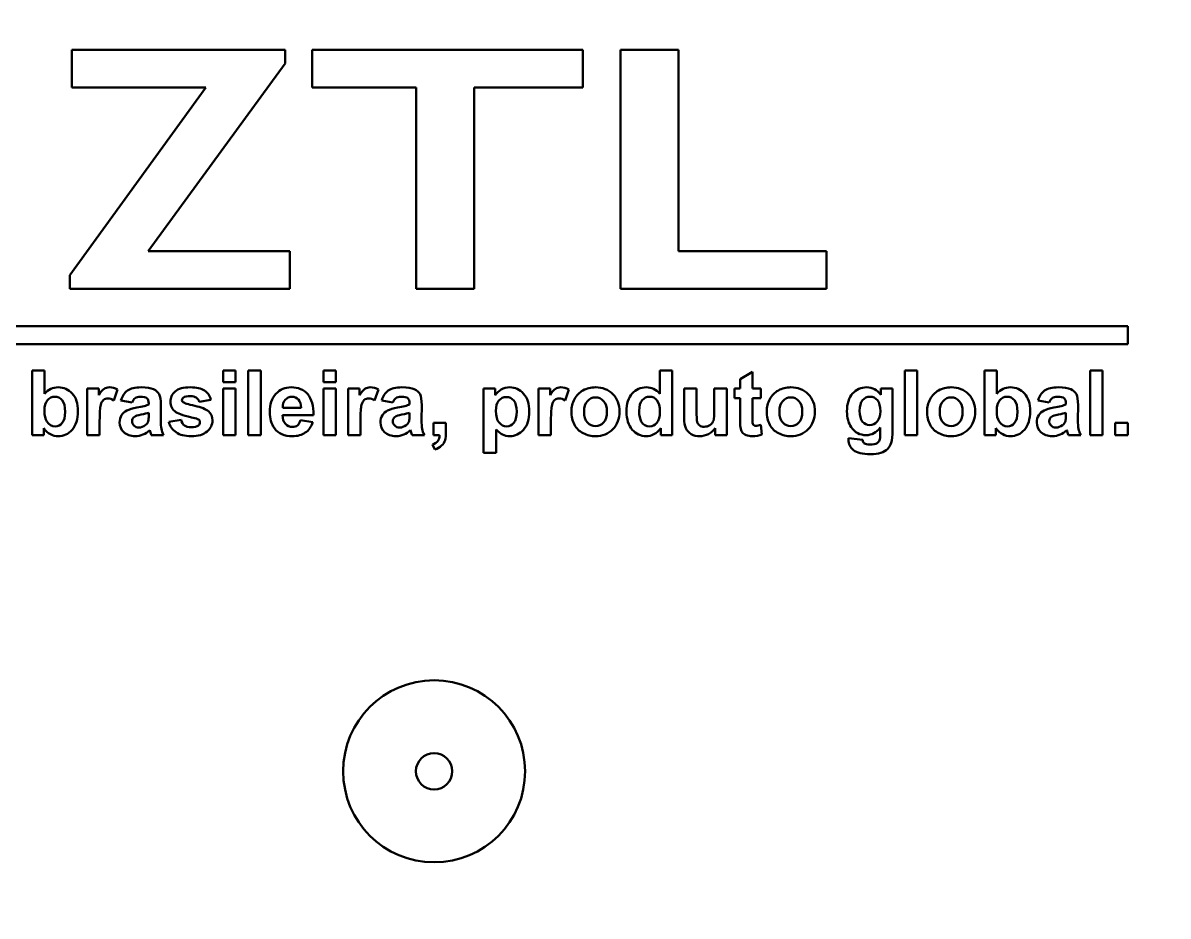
# Model space of a CAD drawing. Extents: x 0 to 900, y 0 to 581.
# Drawn here: x 664.4 to 727.4, y 378.8 to 427.9 of the extents above; entities that cross this region are included whole.
import ezdxf

# ---------------------------------------------------------------- set-up
doc = ezdxf.new("R2010")
doc.units = 0
doc.header["$LTSCALE"] = 2
doc.layers.add('AM_0', color=7, linetype='CONTINUOUS', lineweight=50)

msp = doc.modelspace()

# ---------------------------------------------------------------- linework, layer by layer
at = {"layer": 'AM_0'}
for radius in [109, 101.675, 5, 1]:
    msp.add_circle((687.029, 386.739), radius, dxfattribs=at)
msp.add_ellipse((687.029, 386.739), major_axis=(80.119, 0), ratio=0.999993, start_param=4.712389, end_param=10.995574, dxfattribs=at)
for points, knots in [([(687.029, 468.99), (732.448, 468.99), (769.28, 432.157), (769.28, 386.739), (769.28, 386.739), (769.28, 341.321), (732.448, 304.489), (687.029, 304.489), (687.029, 304.489), (641.611, 304.489), (604.778, 341.321), (604.778, 386.739), (604.778, 386.739), (604.778, 432.157), (641.611, 468.99), (687.029, 468.99)], [0, 0, 0, 0, 0.25, 0.25, 0.25, 0.25, 0.5, 0.5, 0.5, 0.5, 0.75, 0.75, 0.75, 0.75, 1, 1, 1, 1]), ([(665.619, 407.481), (665.828, 407.72), (666.076, 407.84), (666.364, 407.84), (666.364, 407.84), (666.677, 407.84), (666.936, 407.726), (667.141, 407.5)], [0.25, 0.25, 0.25, 0.25, 0.3333333, 0.3333333, 0.3333333, 0.3333333, 0.4166667, 0.4166667, 0.4166667, 0.4166667]), ([(668.89, 407.757), (668.976, 407.812), (669.074, 407.84), (669.184, 407.84), (669.184, 407.84), (669.339, 407.84), (669.488, 407.797), (669.632, 407.711)], [0.3846154, 0.3846154, 0.3846154, 0.3846154, 0.4615385, 0.4615385, 0.4615385, 0.4615385, 0.5384615, 0.5384615, 0.5384615, 0.5384615]), ([(670.174, 407.661), (670.344, 407.78), (670.595, 407.84), (670.929, 407.84), (670.929, 407.84), (671.233, 407.84), (671.459, 407.804), (671.607, 407.732)], [0.08, 0.08, 0.08, 0.08, 0.12, 0.12, 0.12, 0.12, 0.16, 0.16, 0.16, 0.16]), ([(672.8, 407.612), (672.976, 407.764), (673.249, 407.84), (673.618, 407.84), (673.618, 407.84), (673.97, 407.84), (674.232, 407.782), (674.403, 407.668)], [0.38461538, 0.38461538, 0.38461538, 0.38461538, 0.42307692, 0.42307692, 0.42307692, 0.42307692, 0.46153846, 0.46153846, 0.46153846, 0.46153846]), ([(678.33, 407.478), (678.552, 407.719), (678.834, 407.84), (679.174, 407.84), (679.174, 407.84), (679.557, 407.84), (679.858, 407.714), (680.08, 407.461)], [0.4285714, 0.4285714, 0.4285714, 0.4285714, 0.5, 0.5, 0.5, 0.5, 0.5714286, 0.5714286, 0.5714286, 0.5714286]), ([(683.223, 407.757), (683.31, 407.812), (683.407, 407.84), (683.517, 407.84), (683.517, 407.84), (683.673, 407.84), (683.821, 407.797), (683.965, 407.711)], [0.3846154, 0.3846154, 0.3846154, 0.3846154, 0.4615385, 0.4615385, 0.4615385, 0.4615385, 0.5384615, 0.5384615, 0.5384615, 0.5384615]), ([(684.507, 407.661), (684.677, 407.78), (684.928, 407.84), (685.262, 407.84), (685.262, 407.84), (685.566, 407.84), (685.792, 407.804), (685.94, 407.732)], [0.08, 0.08, 0.08, 0.08, 0.12, 0.12, 0.12, 0.12, 0.16, 0.16, 0.16, 0.16]), ([(690.719, 407.718), (690.859, 407.799), (691.016, 407.84), (691.187, 407.84), (691.187, 407.84), (691.485, 407.84), (691.738, 407.723), (691.946, 407.489)], [0.2307692, 0.2307692, 0.2307692, 0.2307692, 0.3076923, 0.3076923, 0.3076923, 0.3076923, 0.3846154, 0.3846154, 0.3846154, 0.3846154]), ([(693.693, 407.757), (693.779, 407.812), (693.877, 407.84), (693.987, 407.84), (693.987, 407.84), (694.142, 407.84), (694.291, 407.797), (694.435, 407.711)], [0.3846154, 0.3846154, 0.3846154, 0.3846154, 0.4615385, 0.4615385, 0.4615385, 0.4615385, 0.5384615, 0.5384615, 0.5384615, 0.5384615]), ([(695.21, 407.672), (695.414, 407.784), (695.642, 407.84), (695.894, 407.84), (695.894, 407.84), (696.283, 407.84), (696.602, 407.714), (696.851, 407.461)], [0.2, 0.2, 0.2, 0.2, 0.3, 0.3, 0.3, 0.3, 0.4, 0.4, 0.4, 0.4]), ([(697.911, 407.5), (698.116, 407.726), (698.375, 407.84), (698.688, 407.84), (698.688, 407.84), (698.975, 407.84), (699.224, 407.72), (699.433, 407.481)], [0.5833333, 0.5833333, 0.5833333, 0.5833333, 0.6666667, 0.6666667, 0.6666667, 0.6666667, 0.75, 0.75, 0.75, 0.75]), ([(705.946, 407.672), (706.15, 407.784), (706.378, 407.84), (706.63, 407.84), (706.63, 407.84), (707.018, 407.84), (707.337, 407.714), (707.586, 407.461)], [0.2, 0.2, 0.2, 0.2, 0.3, 0.3, 0.3, 0.3, 0.4, 0.4, 0.4, 0.4]), ([(710.028, 407.499), (710.235, 407.726), (710.493, 407.84), (710.801, 407.84), (710.801, 407.84), (711.118, 407.84), (711.381, 407.7), (711.588, 407.421)], [0.47826087, 0.47826087, 0.47826087, 0.47826087, 0.52173913, 0.52173913, 0.52173913, 0.52173913, 0.56521739, 0.56521739, 0.56521739, 0.56521739]), ([(714.757, 407.672), (714.961, 407.784), (715.189, 407.84), (715.441, 407.84), (715.441, 407.84), (715.83, 407.84), (716.149, 407.714), (716.397, 407.461)], [0.2, 0.2, 0.2, 0.2, 0.3, 0.3, 0.3, 0.3, 0.4, 0.4, 0.4, 0.4]), ([(717.954, 407.481), (718.164, 407.72), (718.412, 407.84), (718.699, 407.84), (718.699, 407.84), (719.012, 407.84), (719.271, 407.726), (719.477, 407.5)], [0.25, 0.25, 0.25, 0.25, 0.3333333, 0.3333333, 0.3333333, 0.3333333, 0.4166667, 0.4166667, 0.4166667, 0.4166667]), ([(720.58, 407.661), (720.75, 407.78), (721.001, 407.84), (721.335, 407.84), (721.335, 407.84), (721.639, 407.84), (721.865, 407.804), (722.013, 407.732)], [0.08, 0.08, 0.08, 0.08, 0.12, 0.12, 0.12, 0.12, 0.16, 0.16, 0.16, 0.16]), ([(666.591, 407.124), (666.485, 407.254), (666.349, 407.319), (666.182, 407.319), (666.182, 407.319), (666.019, 407.319), (665.884, 407.256), (665.776, 407.129)], [0.625, 0.625, 0.625, 0.625, 0.75, 0.75, 0.75, 0.75, 0.875, 0.875, 0.875, 0.875]), ([(667.141, 407.5), (667.346, 407.273), (667.449, 406.948), (667.449, 406.523), (667.449, 406.523), (667.449, 406.084), (667.344, 405.745), (667.135, 405.508)], [0.4166667, 0.4166667, 0.4166667, 0.4166667, 0.5, 0.5, 0.5, 0.5, 0.5833333, 0.5833333, 0.5833333, 0.5833333]), ([(669.421, 407.119), (669.307, 407.192), (669.2, 407.229), (669.102, 407.229), (669.102, 407.229), (669.006, 407.229), (668.926, 407.204), (668.86, 407.151)], [0.6153846, 0.6153846, 0.6153846, 0.6153846, 0.6923077, 0.6923077, 0.6923077, 0.6923077, 0.7692308, 0.7692308, 0.7692308, 0.7692308]), ([(671.246, 407.236), (671.182, 407.291), (671.06, 407.319), (670.881, 407.319), (670.881, 407.319), (670.76, 407.319), (670.665, 407.295), (670.598, 407.247)], [0.88, 0.88, 0.88, 0.88, 0.92, 0.92, 0.92, 0.92, 0.96, 0.96, 0.96, 0.96]), ([(672.842, 406.472), (672.639, 406.61), (672.537, 406.804), (672.537, 407.051), (672.537, 407.051), (672.537, 407.273), (672.624, 407.461), (672.8, 407.612)], [0.30769231, 0.30769231, 0.30769231, 0.30769231, 0.34615385, 0.34615385, 0.34615385, 0.34615385, 0.38461538, 0.38461538, 0.38461538, 0.38461538]), ([(673.246, 407.276), (673.195, 407.24), (673.169, 407.194), (673.169, 407.138), (673.169, 407.138), (673.169, 407.089), (673.191, 407.048), (673.237, 407.014)], [0.65384615, 0.65384615, 0.65384615, 0.65384615, 0.69230769, 0.69230769, 0.69230769, 0.69230769, 0.73076923, 0.73076923, 0.73076923, 0.73076923]), ([(673.959, 407.271), (673.882, 407.324), (673.773, 407.351), (673.631, 407.351), (673.631, 407.351), (673.451, 407.351), (673.323, 407.326), (673.246, 407.276)], [0.57692308, 0.57692308, 0.57692308, 0.57692308, 0.61538462, 0.61538462, 0.61538462, 0.61538462, 0.65384615, 0.65384615, 0.65384615, 0.65384615]), ([(678.25, 405.591), (678.08, 405.825), (677.995, 406.121), (677.995, 406.477), (677.995, 406.477), (677.995, 406.903), (678.107, 407.237), (678.33, 407.478)], [0.2857143, 0.2857143, 0.2857143, 0.2857143, 0.3571429, 0.3571429, 0.3571429, 0.3571429, 0.4285714, 0.4285714, 0.4285714, 0.4285714]), ([(679.569, 407.166), (679.473, 407.268), (679.354, 407.319), (679.216, 407.319), (679.216, 407.319), (679.067, 407.319), (678.945, 407.265), (678.848, 407.157)], [0.2, 0.2, 0.2, 0.2, 0.4, 0.4, 0.4, 0.4, 0.6, 0.6, 0.6, 0.6]), ([(683.754, 407.119), (683.64, 407.192), (683.534, 407.229), (683.435, 407.229), (683.435, 407.229), (683.34, 407.229), (683.259, 407.204), (683.193, 407.151)], [0.6153846, 0.6153846, 0.6153846, 0.6153846, 0.6923077, 0.6923077, 0.6923077, 0.6923077, 0.7692308, 0.7692308, 0.7692308, 0.7692308]), ([(685.579, 407.236), (685.515, 407.291), (685.394, 407.319), (685.214, 407.319), (685.214, 407.319), (685.093, 407.319), (684.999, 407.295), (684.931, 407.247)], [0.88, 0.88, 0.88, 0.88, 0.92, 0.92, 0.92, 0.92, 0.96, 0.96, 0.96, 0.96]), ([(691.404, 407.106), (691.296, 407.237), (691.162, 407.302), (691.002, 407.302), (691.002, 407.302), (690.836, 407.302), (690.698, 407.238), (690.588, 407.11)], [0.625, 0.625, 0.625, 0.625, 0.75, 0.75, 0.75, 0.75, 0.875, 0.875, 0.875, 0.875]), ([(691.946, 407.489), (692.154, 407.255), (692.258, 406.929), (692.258, 406.511), (692.258, 406.511), (692.258, 406.082), (692.153, 405.748), (691.944, 405.51)], [0.3846154, 0.3846154, 0.3846154, 0.3846154, 0.4615385, 0.4615385, 0.4615385, 0.4615385, 0.5384615, 0.5384615, 0.5384615, 0.5384615]), ([(694.224, 407.119), (694.11, 407.192), (694.003, 407.229), (693.905, 407.229), (693.905, 407.229), (693.809, 407.229), (693.729, 407.204), (693.663, 407.151)], [0.6153846, 0.6153846, 0.6153846, 0.6153846, 0.6923077, 0.6923077, 0.6923077, 0.6923077, 0.7692308, 0.7692308, 0.7692308, 0.7692308]), ([(696.343, 407.082), (696.223, 407.218), (696.075, 407.285), (695.897, 407.285), (695.897, 407.285), (695.719, 407.285), (695.57, 407.218), (695.449, 407.082)], [0.625, 0.625, 0.625, 0.625, 0.75, 0.75, 0.75, 0.75, 0.875, 0.875, 0.875, 0.875]), ([(696.851, 407.461), (697.099, 407.208), (697.223, 406.889), (697.223, 406.503), (697.223, 406.503), (697.223, 406.115), (697.098, 405.793), (696.847, 405.536)], [0.4, 0.4, 0.4, 0.4, 0.5, 0.5, 0.5, 0.5, 0.6, 0.6, 0.6, 0.6]), ([(697.919, 405.51), (697.709, 405.748), (697.603, 406.08), (697.603, 406.506), (697.603, 406.506), (697.603, 406.942), (697.706, 407.273), (697.911, 407.5)], [0.4166667, 0.4166667, 0.4166667, 0.4166667, 0.5, 0.5, 0.5, 0.5, 0.5833333, 0.5833333, 0.5833333, 0.5833333]), ([(699.276, 407.124), (699.17, 407.254), (699.034, 407.319), (698.867, 407.319), (698.867, 407.319), (698.705, 407.319), (698.571, 407.255), (698.462, 407.127)], [0.625, 0.625, 0.625, 0.625, 0.75, 0.75, 0.75, 0.75, 0.875, 0.875, 0.875, 0.875]), ([(707.079, 407.082), (706.959, 407.218), (706.81, 407.285), (706.633, 407.285), (706.633, 407.285), (706.455, 407.285), (706.305, 407.218), (706.185, 407.082)], [0.625, 0.625, 0.625, 0.625, 0.75, 0.75, 0.75, 0.75, 0.875, 0.875, 0.875, 0.875]), ([(707.586, 407.461), (707.835, 407.208), (707.959, 406.889), (707.959, 406.503), (707.959, 406.503), (707.959, 406.115), (707.833, 405.793), (707.583, 405.536)], [0.4, 0.4, 0.4, 0.4, 0.5, 0.5, 0.5, 0.5, 0.6, 0.6, 0.6, 0.6]), ([(709.953, 405.649), (709.795, 405.88), (709.716, 406.167), (709.716, 406.511), (709.716, 406.511), (709.716, 406.942), (709.82, 407.271), (710.028, 407.499)], [0.39130435, 0.39130435, 0.39130435, 0.39130435, 0.43478261, 0.43478261, 0.43478261, 0.43478261, 0.47826087, 0.47826087, 0.47826087, 0.47826087]), ([(711.391, 407.125), (711.282, 407.255), (711.143, 407.319), (710.975, 407.319), (710.975, 407.319), (710.812, 407.319), (710.678, 407.256), (710.572, 407.129)], [0.625, 0.625, 0.625, 0.625, 0.75, 0.75, 0.75, 0.75, 0.875, 0.875, 0.875, 0.875]), ([(715.89, 407.082), (715.77, 407.218), (715.622, 407.285), (715.444, 407.285), (715.444, 407.285), (715.266, 407.285), (715.117, 407.218), (714.996, 407.082)], [0.625, 0.625, 0.625, 0.625, 0.75, 0.75, 0.75, 0.75, 0.875, 0.875, 0.875, 0.875]), ([(716.397, 407.461), (716.646, 407.208), (716.77, 406.889), (716.77, 406.503), (716.77, 406.503), (716.77, 406.115), (716.644, 405.793), (716.394, 405.536)], [0.4, 0.4, 0.4, 0.4, 0.5, 0.5, 0.5, 0.5, 0.6, 0.6, 0.6, 0.6]), ([(718.926, 407.124), (718.821, 407.254), (718.684, 407.319), (718.517, 407.319), (718.517, 407.319), (718.355, 407.319), (718.219, 407.256), (718.111, 407.129)], [0.625, 0.625, 0.625, 0.625, 0.75, 0.75, 0.75, 0.75, 0.875, 0.875, 0.875, 0.875]), ([(719.477, 407.5), (719.682, 407.273), (719.784, 406.948), (719.784, 406.523), (719.784, 406.523), (719.784, 406.084), (719.679, 405.745), (719.47, 405.508)], [0.4166667, 0.4166667, 0.4166667, 0.4166667, 0.5, 0.5, 0.5, 0.5, 0.5833333, 0.5833333, 0.5833333, 0.5833333]), ([(721.652, 407.236), (721.588, 407.291), (721.466, 407.319), (721.287, 407.319), (721.287, 407.319), (721.165, 407.319), (721.071, 407.295), (721.004, 407.247)], [0.88, 0.88, 0.88, 0.88, 0.92, 0.92, 0.92, 0.92, 0.96, 0.96, 0.96, 0.96]), ([(666.593, 405.883), (666.698, 406.011), (666.751, 406.213), (666.751, 406.489), (666.751, 406.489), (666.751, 406.782), (666.698, 406.995), (666.591, 407.124)], [0.375, 0.375, 0.375, 0.375, 0.5, 0.5, 0.5, 0.5, 0.625, 0.625, 0.625, 0.625]), ([(691.409, 405.883), (691.514, 406.009), (691.567, 406.217), (691.567, 406.506), (691.567, 406.506), (691.567, 406.776), (691.512, 406.976), (691.404, 407.106)], [0.375, 0.375, 0.375, 0.375, 0.5, 0.5, 0.5, 0.5, 0.625, 0.625, 0.625, 0.625]), ([(696.343, 405.911), (696.464, 406.046), (696.524, 406.243), (696.524, 406.501), (696.524, 406.501), (696.524, 406.753), (696.464, 406.947), (696.343, 407.082)], [0.375, 0.375, 0.375, 0.375, 0.5, 0.5, 0.5, 0.5, 0.625, 0.625, 0.625, 0.625]), ([(699.271, 405.89), (699.381, 406.023), (699.436, 406.222), (699.436, 406.487), (699.436, 406.487), (699.436, 406.782), (699.382, 406.995), (699.276, 407.124)], [0.375, 0.375, 0.375, 0.375, 0.5, 0.5, 0.5, 0.5, 0.625, 0.625, 0.625, 0.625]), ([(707.079, 405.911), (707.199, 406.046), (707.26, 406.243), (707.26, 406.501), (707.26, 406.501), (707.26, 406.753), (707.199, 406.947), (707.079, 407.082)], [0.375, 0.375, 0.375, 0.375, 0.5, 0.5, 0.5, 0.5, 0.625, 0.625, 0.625, 0.625]), ([(711.384, 405.955), (711.498, 406.085), (711.556, 406.278), (711.556, 406.533), (711.556, 406.533), (711.556, 406.799), (711.501, 406.996), (711.391, 407.125)], [0.375, 0.375, 0.375, 0.375, 0.5, 0.5, 0.5, 0.5, 0.625, 0.625, 0.625, 0.625]), ([(715.89, 405.911), (716.011, 406.046), (716.071, 406.243), (716.071, 406.501), (716.071, 406.501), (716.071, 406.753), (716.011, 406.947), (715.89, 407.082)], [0.375, 0.375, 0.375, 0.375, 0.5, 0.5, 0.5, 0.5, 0.625, 0.625, 0.625, 0.625]), ([(718.928, 405.883), (719.034, 406.011), (719.087, 406.213), (719.087, 406.489), (719.087, 406.489), (719.087, 406.782), (719.033, 406.995), (718.926, 407.124)], [0.375, 0.375, 0.375, 0.375, 0.5, 0.5, 0.5, 0.5, 0.625, 0.625, 0.625, 0.625]), ([(665.739, 405.961), (665.857, 405.78), (666.014, 405.69), (666.209, 405.69), (666.209, 405.69), (666.359, 405.69), (666.487, 405.754), (666.593, 405.883)], [0.125, 0.125, 0.125, 0.125, 0.25, 0.25, 0.25, 0.25, 0.375, 0.375, 0.375, 0.375]), ([(669.975, 405.368), (669.822, 405.512), (669.746, 405.693), (669.746, 405.913), (669.746, 405.913), (669.746, 406.058), (669.78, 406.187), (669.85, 406.301)], [0.6, 0.6, 0.6, 0.6, 0.64, 0.64, 0.64, 0.64, 0.68, 0.68, 0.68, 0.68]), ([(670.559, 406.223), (670.47, 406.159), (670.426, 406.08), (670.426, 405.983), (670.426, 405.983), (670.426, 405.888), (670.461, 405.806), (670.532, 405.736)], [0.2222222, 0.2222222, 0.2222222, 0.2222222, 0.3333333, 0.3333333, 0.3333333, 0.3333333, 0.4444444, 0.4444444, 0.4444444, 0.4444444]), ([(674.071, 405.741), (674.132, 405.786), (674.161, 405.847), (674.161, 405.922), (674.161, 405.922), (674.161, 405.974), (674.145, 406.017), (674.112, 406.051)], [0.15384615, 0.15384615, 0.15384615, 0.15384615, 0.19230769, 0.19230769, 0.19230769, 0.19230769, 0.23076923, 0.23076923, 0.23076923, 0.23076923]), ([(674.631, 406.52), (674.773, 406.399), (674.844, 406.23), (674.844, 406.015), (674.844, 406.015), (674.844, 405.779), (674.745, 405.576), (674.548, 405.407)], [0.80769231, 0.80769231, 0.80769231, 0.80769231, 0.84615385, 0.84615385, 0.84615385, 0.84615385, 0.88461538, 0.88461538, 0.88461538, 0.88461538]), ([(684.308, 405.368), (684.155, 405.512), (684.079, 405.693), (684.079, 405.913), (684.079, 405.913), (684.079, 406.058), (684.114, 406.187), (684.183, 406.301)], [0.6, 0.6, 0.6, 0.6, 0.64, 0.64, 0.64, 0.64, 0.68, 0.68, 0.68, 0.68]), ([(684.892, 406.223), (684.804, 406.159), (684.759, 406.08), (684.759, 405.983), (684.759, 405.983), (684.759, 405.888), (684.794, 405.806), (684.866, 405.736)], [0.2222222, 0.2222222, 0.2222222, 0.2222222, 0.3333333, 0.3333333, 0.3333333, 0.3333333, 0.4444444, 0.4444444, 0.4444444, 0.4444444]), ([(698.412, 405.956), (698.521, 405.779), (698.675, 405.69), (698.872, 405.69), (698.872, 405.69), (699.029, 405.69), (699.162, 405.757), (699.271, 405.89)], [0.125, 0.125, 0.125, 0.125, 0.25, 0.25, 0.25, 0.25, 0.375, 0.375, 0.375, 0.375]), ([(710.572, 405.95), (710.678, 405.824), (710.808, 405.76), (710.963, 405.76), (710.963, 405.76), (711.129, 405.76), (711.269, 405.826), (711.384, 405.955)], [0.125, 0.125, 0.125, 0.125, 0.25, 0.25, 0.25, 0.25, 0.375, 0.375, 0.375, 0.375]), ([(718.074, 405.961), (718.193, 405.78), (718.349, 405.69), (718.545, 405.69), (718.545, 405.69), (718.694, 405.69), (718.822, 405.754), (718.928, 405.883)], [0.125, 0.125, 0.125, 0.125, 0.25, 0.25, 0.25, 0.25, 0.375, 0.375, 0.375, 0.375]), ([(720.381, 405.368), (720.228, 405.512), (720.152, 405.693), (720.152, 405.913), (720.152, 405.913), (720.152, 406.058), (720.186, 406.187), (720.256, 406.301)], [0.6, 0.6, 0.6, 0.6, 0.64, 0.64, 0.64, 0.64, 0.68, 0.68, 0.68, 0.68]), ([(720.965, 406.223), (720.876, 406.159), (720.832, 406.08), (720.832, 405.983), (720.832, 405.983), (720.832, 405.888), (720.867, 405.806), (720.938, 405.736)], [0.2222222, 0.2222222, 0.2222222, 0.2222222, 0.3333333, 0.3333333, 0.3333333, 0.3333333, 0.4444444, 0.4444444, 0.4444444, 0.4444444]), ([(667.135, 405.508), (666.926, 405.271), (666.672, 405.153), (666.374, 405.153), (666.374, 405.153), (666.227, 405.153), (666.082, 405.189), (665.939, 405.263)], [0.5833333, 0.5833333, 0.5833333, 0.5833333, 0.6666667, 0.6666667, 0.6666667, 0.6666667, 0.75, 0.75, 0.75, 0.75]), ([(671.024, 405.237), (670.892, 405.181), (670.751, 405.153), (670.6, 405.153), (670.6, 405.153), (670.336, 405.153), (670.127, 405.225), (669.975, 405.368)], [0.52, 0.52, 0.52, 0.52, 0.56, 0.56, 0.56, 0.56, 0.6, 0.6, 0.6, 0.6]), ([(670.532, 405.736), (670.604, 405.667), (670.694, 405.632), (670.803, 405.632), (670.803, 405.632), (670.927, 405.632), (671.043, 405.673), (671.155, 405.753)], [0.4444444, 0.4444444, 0.4444444, 0.4444444, 0.5555556, 0.5555556, 0.5555556, 0.5555556, 0.6666667, 0.6666667, 0.6666667, 0.6666667]), ([(674.548, 405.407), (674.351, 405.237), (674.06, 405.153), (673.675, 405.153), (673.675, 405.153), (673.324, 405.153), (673.048, 405.224), (672.843, 405.366)], [0.88461538, 0.88461538, 0.88461538, 0.88461538, 0.92307692, 0.92307692, 0.92307692, 0.92307692, 0.96153846, 0.96153846, 0.96153846, 0.96153846]), ([(673.302, 405.747), (673.39, 405.678), (673.514, 405.644), (673.675, 405.644), (673.675, 405.644), (673.851, 405.644), (673.983, 405.676), (674.071, 405.741)], [0.07692308, 0.07692308, 0.07692308, 0.07692308, 0.11538462, 0.11538462, 0.11538462, 0.11538462, 0.15384615, 0.15384615, 0.15384615, 0.15384615]), ([(679.948, 405.348), (679.76, 405.217), (679.525, 405.153), (679.242, 405.153), (679.242, 405.153), (678.795, 405.153), (678.464, 405.298), (678.25, 405.591)], [0.1428571, 0.1428571, 0.1428571, 0.1428571, 0.2142857, 0.2142857, 0.2142857, 0.2142857, 0.2857143, 0.2857143, 0.2857143, 0.2857143]), ([(678.857, 405.83), (678.962, 405.717), (679.093, 405.661), (679.249, 405.661), (679.249, 405.661), (679.356, 405.661), (679.445, 405.69), (679.518, 405.748)], [0.7857143, 0.7857143, 0.7857143, 0.7857143, 0.8571429, 0.8571429, 0.8571429, 0.8571429, 0.9285714, 0.9285714, 0.9285714, 0.9285714]), ([(685.357, 405.237), (685.225, 405.181), (685.084, 405.153), (684.933, 405.153), (684.933, 405.153), (684.669, 405.153), (684.46, 405.225), (684.308, 405.368)], [0.52, 0.52, 0.52, 0.52, 0.56, 0.56, 0.56, 0.56, 0.6, 0.6, 0.6, 0.6]), ([(684.866, 405.736), (684.937, 405.667), (685.027, 405.632), (685.137, 405.632), (685.137, 405.632), (685.26, 405.632), (685.376, 405.673), (685.488, 405.753)], [0.4444444, 0.4444444, 0.4444444, 0.4444444, 0.5555556, 0.5555556, 0.5555556, 0.5555556, 0.6666667, 0.6666667, 0.6666667, 0.6666667]), ([(690.596, 405.9), (690.71, 405.762), (690.849, 405.692), (691.015, 405.692), (691.015, 405.692), (691.172, 405.692), (691.304, 405.756), (691.409, 405.883)], [0.125, 0.125, 0.125, 0.125, 0.25, 0.25, 0.25, 0.25, 0.375, 0.375, 0.375, 0.375]), ([(691.944, 405.51), (691.734, 405.272), (691.48, 405.153), (691.182, 405.153), (691.182, 405.153), (691.04, 405.153), (690.911, 405.181), (690.795, 405.237)], [0.5384615, 0.5384615, 0.5384615, 0.5384615, 0.6153846, 0.6153846, 0.6153846, 0.6153846, 0.6923077, 0.6923077, 0.6923077, 0.6923077]), ([(696.847, 405.536), (696.596, 405.28), (696.281, 405.153), (695.899, 405.153), (695.899, 405.153), (695.663, 405.153), (695.439, 405.206), (695.225, 405.313)], [0.6, 0.6, 0.6, 0.6, 0.7, 0.7, 0.7, 0.7, 0.8, 0.8, 0.8, 0.8]), ([(695.449, 405.911), (695.57, 405.775), (695.719, 405.707), (695.897, 405.707), (695.897, 405.707), (696.075, 405.707), (696.223, 405.775), (696.343, 405.911)], [0.125, 0.125, 0.125, 0.125, 0.25, 0.25, 0.25, 0.25, 0.375, 0.375, 0.375, 0.375]), ([(699.11, 405.26), (698.967, 405.189), (698.824, 405.153), (698.678, 405.153), (698.678, 405.153), (698.382, 405.153), (698.13, 405.272), (697.919, 405.51)], [0.25, 0.25, 0.25, 0.25, 0.3333333, 0.3333333, 0.3333333, 0.3333333, 0.4166667, 0.4166667, 0.4166667, 0.4166667]), ([(701.487, 405.936), (701.512, 405.854), (701.558, 405.79), (701.624, 405.742), (701.624, 405.742), (701.69, 405.694), (701.774, 405.671), (701.876, 405.671), (701.876, 405.671), (701.992, 405.671), (702.096, 405.702), (702.188, 405.766)], [0.5263158, 0.5263158, 0.5263158, 0.5263158, 0.5789474, 0.5789474, 0.5789474, 0.5789474, 0.6315789, 0.6315789, 0.6315789, 0.6315789, 0.6842105, 0.6842105, 0.6842105, 0.6842105]), ([(704.6, 405.75), (704.631, 405.728), (704.67, 405.716), (704.715, 405.716), (704.715, 405.716), (704.778, 405.716), (704.869, 405.739), (704.989, 405.782)], [0.23809524, 0.23809524, 0.23809524, 0.23809524, 0.28571429, 0.28571429, 0.28571429, 0.28571429, 0.33333333, 0.33333333, 0.33333333, 0.33333333]), ([(707.583, 405.536), (707.332, 405.28), (707.016, 405.153), (706.635, 405.153), (706.635, 405.153), (706.399, 405.153), (706.175, 405.206), (705.961, 405.313)], [0.6, 0.6, 0.6, 0.6, 0.7, 0.7, 0.7, 0.7, 0.8, 0.8, 0.8, 0.8]), ([(706.185, 405.911), (706.305, 405.775), (706.455, 405.707), (706.633, 405.707), (706.633, 405.707), (706.81, 405.707), (706.959, 405.775), (707.079, 405.911)], [0.125, 0.125, 0.125, 0.125, 0.25, 0.25, 0.25, 0.25, 0.375, 0.375, 0.375, 0.375]), ([(711.544, 405.627), (711.34, 405.35), (711.084, 405.211), (710.774, 405.211), (710.774, 405.211), (710.428, 405.211), (710.155, 405.357), (709.953, 405.649)], [0.30434783, 0.30434783, 0.30434783, 0.30434783, 0.34782609, 0.34782609, 0.34782609, 0.34782609, 0.39130435, 0.39130435, 0.39130435, 0.39130435]), ([(716.394, 405.536), (716.143, 405.28), (715.827, 405.153), (715.446, 405.153), (715.446, 405.153), (715.21, 405.153), (714.986, 405.206), (714.772, 405.313)], [0.6, 0.6, 0.6, 0.6, 0.7, 0.7, 0.7, 0.7, 0.8, 0.8, 0.8, 0.8]), ([(714.996, 405.911), (715.117, 405.775), (715.266, 405.707), (715.444, 405.707), (715.444, 405.707), (715.622, 405.707), (715.77, 405.775), (715.89, 405.911)], [0.125, 0.125, 0.125, 0.125, 0.25, 0.25, 0.25, 0.25, 0.375, 0.375, 0.375, 0.375]), ([(719.47, 405.508), (719.261, 405.271), (719.007, 405.153), (718.709, 405.153), (718.709, 405.153), (718.562, 405.153), (718.417, 405.189), (718.275, 405.263)], [0.5833333, 0.5833333, 0.5833333, 0.5833333, 0.6666667, 0.6666667, 0.6666667, 0.6666667, 0.75, 0.75, 0.75, 0.75]), ([(721.43, 405.237), (721.298, 405.181), (721.156, 405.153), (721.006, 405.153), (721.006, 405.153), (720.742, 405.153), (720.533, 405.225), (720.381, 405.368)], [0.52, 0.52, 0.52, 0.52, 0.56, 0.56, 0.56, 0.56, 0.6, 0.6, 0.6, 0.6]), ([(720.938, 405.736), (721.009, 405.667), (721.099, 405.632), (721.209, 405.632), (721.209, 405.632), (721.332, 405.632), (721.449, 405.673), (721.56, 405.753)], [0.4444444, 0.4444444, 0.4444444, 0.4444444, 0.5555556, 0.5555556, 0.5555556, 0.5555556, 0.6666667, 0.6666667, 0.6666667, 0.6666667]), ([(702.107, 405.271), (701.954, 405.193), (701.793, 405.153), (701.624, 405.153), (701.624, 405.153), (701.451, 405.153), (701.297, 405.191), (701.159, 405.266)], [0.1052632, 0.1052632, 0.1052632, 0.1052632, 0.1578947, 0.1578947, 0.1578947, 0.1578947, 0.2105263, 0.2105263, 0.2105263, 0.2105263]), ([(705.047, 405.255), (704.888, 405.187), (704.71, 405.153), (704.509, 405.153), (704.509, 405.153), (704.387, 405.153), (704.276, 405.174), (704.178, 405.214)], [0.38095238, 0.38095238, 0.38095238, 0.38095238, 0.42857143, 0.42857143, 0.42857143, 0.42857143, 0.47619048, 0.47619048, 0.47619048, 0.47619048]), ([(710.077, 404.391), (709.895, 404.541), (709.804, 404.73), (709.804, 404.959), (709.804, 404.959), (709.804, 404.982), (709.805, 405.009), (709.806, 405.042)], [0.91304348, 0.91304348, 0.91304348, 0.91304348, 0.95652174, 0.95652174, 0.95652174, 0.95652174, 1, 1, 1, 1]), ([(710.672, 404.76), (710.737, 404.712), (710.839, 404.688), (710.977, 404.688), (710.977, 404.688), (711.155, 404.688), (711.288, 404.714), (711.377, 404.768)], [0.08695652, 0.08695652, 0.08695652, 0.08695652, 0.13043478, 0.13043478, 0.13043478, 0.13043478, 0.17391304, 0.17391304, 0.17391304, 0.17391304]), ([(711.577, 404.24), (711.426, 404.192), (711.235, 404.167), (711.004, 404.167), (711.004, 404.167), (710.568, 404.167), (710.259, 404.242), (710.077, 404.391)], [0.82608696, 0.82608696, 0.82608696, 0.82608696, 0.86956522, 0.86956522, 0.86956522, 0.86956522, 0.91304348, 0.91304348, 0.91304348, 0.91304348])]:
    msp.add_open_spline(points, degree=3, knots=knots, dxfattribs=at)
for points in [[(667.126, 426.388), (667.126, 426.388), (678.834, 426.388), (678.834, 426.388)], [(667.126, 424.315), (667.126, 424.315), (667.126, 426.388), (667.126, 426.388)], [(678.834, 426.388), (678.834, 426.388), (678.834, 425.635), (678.834, 425.635)], [(680.328, 426.388), (680.328, 426.388), (695.195, 426.388), (695.195, 426.388)], [(680.328, 424.315), (680.328, 424.315), (680.328, 426.388), (680.328, 426.388)], [(695.195, 426.388), (695.195, 426.388), (695.195, 424.315), (695.195, 424.315)], [(697.279, 426.388), (697.279, 426.388), (700.467, 426.388), (700.467, 426.388)], [(697.279, 413.245), (697.279, 413.245), (697.279, 426.388), (697.279, 426.388)], [(700.467, 426.388), (700.467, 426.388), (700.467, 415.318), (700.467, 415.318)], [(678.834, 425.635), (678.834, 425.635), (671.319, 415.318), (671.319, 415.318)], [(667, 413.999), (667, 413.999), (674.491, 424.315), (674.491, 424.315)], [(674.491, 424.315), (674.491, 424.315), (667.126, 424.315), (667.126, 424.315)], [(686.04, 424.315), (686.04, 424.315), (680.328, 424.315), (680.328, 424.315)], [(686.04, 413.245), (686.04, 413.245), (686.04, 424.315), (686.04, 424.315)], [(695.195, 424.315), (695.195, 424.315), (689.228, 424.315), (689.228, 424.315)], [(689.228, 424.315), (689.228, 424.315), (689.228, 413.245), (689.228, 413.245)], [(671.319, 415.318), (671.319, 415.318), (679.102, 415.318), (679.102, 415.318)], [(679.102, 415.318), (679.102, 415.318), (679.102, 413.245), (679.102, 413.245)], [(700.467, 415.318), (700.467, 415.318), (708.585, 415.318), (708.585, 415.318)], [(708.585, 415.318), (708.585, 415.318), (708.585, 413.245), (708.585, 413.245)], [(667, 413.245), (667, 413.245), (667, 413.999), (667, 413.999)], [(679.102, 413.245), (679.102, 413.245), (667, 413.245), (667, 413.245)], [(689.228, 413.245), (689.228, 413.245), (686.04, 413.245), (686.04, 413.245)], [(708.585, 413.245), (708.585, 413.245), (697.279, 413.245), (697.279, 413.245)], [(648.903, 411.205), (648.903, 411.205), (725.156, 411.205), (725.156, 411.205)], [(725.156, 411.205), (725.156, 411.205), (725.156, 410.217), (725.156, 410.217)], [(725.156, 410.217), (725.156, 410.217), (648.903, 410.217), (648.903, 410.217)], [(664.939, 408.76), (664.939, 408.76), (665.619, 408.76), (665.619, 408.76)], [(664.939, 405.211), (664.939, 405.211), (664.939, 408.76), (664.939, 408.76)], [(665.619, 408.76), (665.619, 408.76), (665.619, 407.481), (665.619, 407.481)], [(675.439, 408.76), (675.439, 408.76), (676.12, 408.76), (676.12, 408.76)], [(675.439, 408.13), (675.439, 408.13), (675.439, 408.76), (675.439, 408.76)], [(676.12, 408.76), (676.12, 408.76), (676.12, 408.13), (676.12, 408.13)], [(676.817, 408.76), (676.817, 408.76), (677.497, 408.76), (677.497, 408.76)], [(676.817, 405.211), (676.817, 405.211), (676.817, 408.76), (676.817, 408.76)], [(677.497, 408.76), (677.497, 408.76), (677.497, 405.211), (677.497, 405.211)], [(680.952, 408.76), (680.952, 408.76), (681.632, 408.76), (681.632, 408.76)], [(680.952, 408.13), (680.952, 408.13), (680.952, 408.76), (680.952, 408.76)], [(681.632, 408.76), (681.632, 408.76), (681.632, 408.13), (681.632, 408.13)], [(699.433, 408.76), (699.433, 408.76), (700.113, 408.76), (700.113, 408.76)], [(699.433, 407.481), (699.433, 407.481), (699.433, 408.76), (699.433, 408.76)], [(700.113, 408.76), (700.113, 408.76), (700.113, 405.211), (700.113, 405.211)], [(703.844, 408.293), (703.844, 408.293), (704.526, 408.689), (704.526, 408.689)], [(704.526, 408.689), (704.526, 408.689), (704.526, 407.781), (704.526, 407.781)], [(712.897, 408.76), (712.897, 408.76), (713.577, 408.76), (713.577, 408.76)], [(712.897, 405.211), (712.897, 405.211), (712.897, 408.76), (712.897, 408.76)], [(713.577, 408.76), (713.577, 408.76), (713.577, 405.211), (713.577, 405.211)], [(717.274, 408.76), (717.274, 408.76), (717.954, 408.76), (717.954, 408.76)], [(717.274, 405.211), (717.274, 405.211), (717.274, 408.76), (717.274, 408.76)], [(717.954, 408.76), (717.954, 408.76), (717.954, 407.481), (717.954, 407.481)], [(723.088, 408.76), (723.088, 408.76), (723.768, 408.76), (723.768, 408.76)], [(723.088, 405.211), (723.088, 405.211), (723.088, 408.76), (723.088, 408.76)], [(723.768, 408.76), (723.768, 408.76), (723.768, 405.211), (723.768, 405.211)], [(676.12, 408.13), (676.12, 408.13), (675.439, 408.13), (675.439, 408.13)], [(681.632, 408.13), (681.632, 408.13), (680.952, 408.13), (680.952, 408.13)], [(703.844, 407.781), (703.844, 407.781), (703.844, 408.293), (703.844, 408.293)], [(667.967, 407.781), (667.967, 407.781), (668.598, 407.781), (668.598, 407.781)], [(667.967, 405.211), (667.967, 405.211), (667.967, 407.781), (667.967, 407.781)], [(668.598, 407.781), (668.598, 407.781), (668.598, 407.416), (668.598, 407.416)], [(668.598, 407.416), (668.706, 407.589), (668.804, 407.703), (668.89, 407.757)], [(669.632, 407.711), (669.632, 407.711), (669.421, 407.119), (669.421, 407.119)], [(669.816, 407.109), (669.885, 407.357), (670.004, 407.541), (670.174, 407.661)], [(670.598, 407.247), (670.53, 407.2), (670.475, 407.117), (670.433, 406.997)], [(671.343, 406.956), (671.343, 407.087), (671.311, 407.18), (671.246, 407.236)], [(671.607, 407.732), (671.755, 407.66), (671.86, 407.569), (671.92, 407.458)], [(671.92, 407.458), (671.981, 407.347), (672.011, 407.145), (672.011, 406.849)], [(674.115, 407.041), (674.088, 407.141), (674.036, 407.218), (673.959, 407.271)], [(674.403, 407.668), (674.574, 407.553), (674.692, 407.384), (674.756, 407.159)], [(675.439, 407.781), (675.439, 407.781), (676.12, 407.781), (676.12, 407.781)], [(675.439, 405.211), (675.439, 405.211), (675.439, 407.781), (675.439, 407.781)], [(676.12, 407.781), (676.12, 407.781), (676.12, 405.211), (676.12, 405.211)], [(680.08, 407.461), (680.3, 407.208), (680.406, 406.821), (680.397, 406.3)], [(680.952, 407.781), (680.952, 407.781), (681.632, 407.781), (681.632, 407.781)], [(680.952, 405.211), (680.952, 405.211), (680.952, 407.781), (680.952, 407.781)], [(681.632, 407.781), (681.632, 407.781), (681.632, 405.211), (681.632, 405.211)], [(682.3, 407.781), (682.3, 407.781), (682.931, 407.781), (682.931, 407.781)], [(682.3, 405.211), (682.3, 405.211), (682.3, 407.781), (682.3, 407.781)], [(682.931, 407.781), (682.931, 407.781), (682.931, 407.416), (682.931, 407.416)], [(682.931, 407.416), (683.04, 407.589), (683.137, 407.703), (683.223, 407.757)], [(683.965, 407.711), (683.965, 407.711), (683.754, 407.119), (683.754, 407.119)], [(684.149, 407.109), (684.219, 407.357), (684.338, 407.541), (684.507, 407.661)], [(684.931, 407.247), (684.863, 407.2), (684.809, 407.117), (684.766, 406.997)], [(685.676, 406.956), (685.676, 407.087), (685.644, 407.18), (685.579, 407.236)], [(685.94, 407.732), (686.088, 407.66), (686.193, 407.569), (686.254, 407.458)], [(686.254, 407.458), (686.314, 407.347), (686.345, 407.145), (686.345, 406.849)], [(689.751, 404.233), (689.751, 404.233), (689.751, 407.781), (689.751, 407.781)], [(689.751, 407.781), (689.751, 407.781), (690.385, 407.781), (690.385, 407.781)], [(690.385, 407.781), (690.385, 407.781), (690.385, 407.404), (690.385, 407.404)], [(690.385, 407.404), (690.467, 407.533), (690.578, 407.638), (690.719, 407.718)], [(692.77, 407.781), (692.77, 407.781), (693.401, 407.781), (693.401, 407.781)], [(692.77, 405.211), (692.77, 405.211), (692.77, 407.781), (692.77, 407.781)], [(693.401, 407.781), (693.401, 407.781), (693.401, 407.416), (693.401, 407.416)], [(693.401, 407.416), (693.509, 407.589), (693.607, 407.703), (693.693, 407.757)], [(694.435, 407.711), (694.435, 407.711), (694.224, 407.119), (694.224, 407.119)], [(694.737, 407.189), (694.848, 407.4), (695.006, 407.561), (695.21, 407.672)], [(700.769, 407.781), (700.769, 407.781), (701.449, 407.781), (701.449, 407.781)], [(700.769, 406.155), (700.769, 406.155), (700.769, 407.781), (700.769, 407.781)], [(701.449, 407.781), (701.449, 407.781), (701.449, 406.601), (701.449, 406.601)], [(702.428, 407.781), (702.428, 407.781), (703.108, 407.781), (703.108, 407.781)], [(702.428, 406.697), (702.428, 406.697), (702.428, 407.781), (702.428, 407.781)], [(703.108, 407.781), (703.108, 407.781), (703.108, 405.211), (703.108, 405.211)], [(703.532, 407.781), (703.532, 407.781), (703.844, 407.781), (703.844, 407.781)], [(703.532, 407.239), (703.532, 407.239), (703.532, 407.781), (703.532, 407.781)], [(703.844, 407.239), (703.844, 407.239), (703.532, 407.239), (703.532, 407.239)], [(703.844, 406.119), (703.844, 406.119), (703.844, 407.239), (703.844, 407.239)], [(704.526, 407.781), (704.526, 407.781), (704.991, 407.781), (704.991, 407.781)], [(704.526, 407.239), (704.526, 407.239), (704.526, 406.203), (704.526, 406.203)], [(704.991, 407.239), (704.991, 407.239), (704.526, 407.239), (704.526, 407.239)], [(704.991, 407.781), (704.991, 407.781), (704.991, 407.239), (704.991, 407.239)], [(705.473, 407.189), (705.584, 407.4), (705.742, 407.561), (705.946, 407.672)], [(711.588, 407.781), (711.588, 407.781), (712.224, 407.781), (712.224, 407.781)], [(711.588, 407.421), (711.588, 407.421), (711.588, 407.781), (711.588, 407.781)], [(712.224, 407.781), (712.224, 407.781), (712.224, 405.474), (712.224, 405.474)], [(714.284, 407.189), (714.395, 407.4), (714.553, 407.561), (714.757, 407.672)], [(720.222, 407.109), (720.291, 407.357), (720.41, 407.541), (720.58, 407.661)], [(721.004, 407.247), (720.936, 407.2), (720.881, 407.117), (720.839, 406.997)], [(721.749, 406.956), (721.749, 407.087), (721.717, 407.18), (721.652, 407.236)], [(722.013, 407.732), (722.161, 407.66), (722.266, 407.569), (722.326, 407.458)], [(722.326, 407.458), (722.387, 407.347), (722.417, 407.145), (722.417, 406.849)], [(665.776, 407.129), (665.667, 407.002), (665.614, 406.81), (665.614, 406.552)], [(668.704, 406.867), (668.666, 406.729), (668.647, 406.442), (668.647, 406.005)], [(668.86, 407.151), (668.793, 407.099), (668.742, 407.004), (668.704, 406.867)], [(670.433, 406.997), (670.433, 406.997), (669.816, 407.109), (669.816, 407.109)], [(670.141, 406.563), (670.266, 406.623), (670.447, 406.676), (670.683, 406.721)], [(670.683, 406.721), (671, 406.781), (671.221, 406.837), (671.343, 406.888)], [(671.343, 406.888), (671.343, 406.888), (671.343, 406.956), (671.343, 406.956)], [(672.011, 406.849), (672.011, 406.849), (672.004, 406.055), (672.004, 406.055)], [(673.237, 407.014), (673.298, 406.969), (673.509, 406.906), (673.872, 406.823)], [(673.872, 406.823), (674.234, 406.741), (674.487, 406.64), (674.631, 406.52)], [(674.756, 407.159), (674.756, 407.159), (674.115, 407.041), (674.115, 407.041)], [(678.848, 407.157), (678.751, 407.049), (678.703, 406.902), (678.705, 406.716)], [(678.705, 406.716), (678.705, 406.716), (679.721, 406.716), (679.721, 406.716)], [(679.721, 406.716), (679.716, 406.914), (679.666, 407.063), (679.569, 407.166)], [(683.037, 406.867), (682.999, 406.729), (682.98, 406.442), (682.98, 406.005)], [(683.193, 407.151), (683.126, 407.099), (683.075, 407.004), (683.037, 406.867)], [(684.766, 406.997), (684.766, 406.997), (684.149, 407.109), (684.149, 407.109)], [(684.475, 406.563), (684.6, 406.623), (684.78, 406.676), (685.016, 406.721)], [(685.016, 406.721), (685.333, 406.781), (685.554, 406.837), (685.676, 406.888)], [(685.676, 406.888), (685.676, 406.888), (685.676, 406.956), (685.676, 406.956)], [(686.345, 406.849), (686.345, 406.849), (686.337, 406.055), (686.337, 406.055)], [(690.588, 407.11), (690.479, 406.981), (690.424, 406.791), (690.424, 406.539)], [(693.507, 406.867), (693.469, 406.729), (693.45, 406.442), (693.45, 406.005)], [(693.663, 407.151), (693.596, 407.099), (693.545, 407.004), (693.507, 406.867)], [(694.57, 406.533), (694.57, 406.758), (694.626, 406.977), (694.737, 407.189)], [(695.449, 407.082), (695.328, 406.947), (695.267, 406.751), (695.267, 406.496)], [(698.462, 407.127), (698.353, 406.999), (698.298, 406.807), (698.298, 406.552)], [(701.449, 406.601), (701.449, 406.239), (701.462, 406.017), (701.487, 405.936)], [(702.376, 406.003), (702.41, 406.098), (702.428, 406.33), (702.428, 406.697)], [(705.306, 406.533), (705.306, 406.758), (705.362, 406.977), (705.473, 407.189)], [(706.185, 407.082), (706.063, 406.947), (706.003, 406.751), (706.003, 406.496)], [(710.572, 407.129), (710.466, 407.002), (710.413, 406.81), (710.413, 406.549)], [(714.117, 406.533), (714.117, 406.758), (714.173, 406.977), (714.284, 407.189)], [(714.996, 407.082), (714.875, 406.947), (714.814, 406.751), (714.814, 406.496)], [(718.111, 407.129), (718.003, 407.002), (717.949, 406.81), (717.949, 406.552)], [(720.839, 406.997), (720.839, 406.997), (720.222, 407.109), (720.222, 407.109)], [(720.547, 406.563), (720.672, 406.623), (720.853, 406.676), (721.089, 406.721)], [(721.089, 406.721), (721.406, 406.781), (721.627, 406.837), (721.749, 406.888)], [(721.749, 406.888), (721.749, 406.888), (721.749, 406.956), (721.749, 406.956)], [(722.417, 406.849), (722.417, 406.849), (722.41, 406.055), (722.41, 406.055)], [(665.614, 406.552), (665.614, 406.286), (665.656, 406.089), (665.739, 405.961)], [(668.647, 406.005), (668.647, 406.005), (668.647, 405.211), (668.647, 405.211)], [(669.85, 406.301), (669.919, 406.415), (670.017, 406.502), (670.141, 406.563)], [(670.929, 406.341), (670.741, 406.301), (670.618, 406.261), (670.559, 406.223)], [(671.343, 406.445), (671.256, 406.416), (671.118, 406.382), (670.929, 406.341)], [(671.155, 405.753), (671.237, 405.814), (671.291, 405.889), (671.316, 405.978)], [(671.316, 405.978), (671.335, 406.036), (671.343, 406.147), (671.343, 406.31)], [(671.343, 406.31), (671.343, 406.31), (671.343, 406.445), (671.343, 406.445)], [(672.004, 406.055), (672.004, 405.83), (672.015, 405.663), (672.037, 405.555)], [(672.443, 405.945), (672.443, 405.945), (673.125, 406.049), (673.125, 406.049)], [(673.885, 406.14), (673.337, 406.261), (672.989, 406.372), (672.842, 406.472)], [(673.125, 406.049), (673.154, 405.916), (673.213, 405.816), (673.302, 405.747)], [(674.112, 406.051), (674.079, 406.083), (674.003, 406.113), (673.885, 406.14)], [(678.692, 406.3), (678.697, 406.098), (678.752, 405.941), (678.857, 405.83)], [(680.397, 406.3), (680.397, 406.3), (678.692, 406.3), (678.692, 406.3)], [(679.518, 405.748), (679.591, 405.807), (679.646, 405.9), (679.682, 406.029)], [(679.682, 406.029), (679.682, 406.029), (680.361, 405.916), (680.361, 405.916)], [(682.98, 406.005), (682.98, 406.005), (682.98, 405.211), (682.98, 405.211)], [(684.183, 406.301), (684.253, 406.415), (684.35, 406.502), (684.475, 406.563)], [(685.262, 406.341), (685.074, 406.301), (684.951, 406.261), (684.892, 406.223)], [(685.676, 406.445), (685.589, 406.416), (685.451, 406.382), (685.262, 406.341)], [(685.488, 405.753), (685.57, 405.814), (685.624, 405.889), (685.65, 405.978)], [(685.65, 405.978), (685.668, 406.036), (685.676, 406.147), (685.676, 406.31)], [(685.676, 406.31), (685.676, 406.31), (685.676, 406.445), (685.676, 406.445)], [(686.337, 406.055), (686.337, 405.83), (686.348, 405.663), (686.37, 405.555)], [(690.424, 406.539), (690.424, 406.251), (690.481, 406.037), (690.596, 405.9)], [(693.45, 406.005), (693.45, 406.005), (693.45, 405.211), (693.45, 405.211)], [(694.737, 405.781), (694.626, 405.987), (694.57, 406.237), (694.57, 406.533)], [(695.267, 406.496), (695.267, 406.241), (695.328, 406.046), (695.449, 405.911)], [(698.298, 406.552), (698.298, 406.278), (698.336, 406.079), (698.412, 405.956)], [(700.861, 405.586), (700.8, 405.723), (700.769, 405.913), (700.769, 406.155)], [(702.188, 405.766), (702.28, 405.831), (702.343, 405.909), (702.376, 406.003)], [(703.865, 405.64), (703.851, 405.718), (703.844, 405.878), (703.844, 406.119)], [(704.526, 406.203), (704.526, 405.993), (704.53, 405.871), (704.54, 405.836)], [(705.473, 405.781), (705.362, 405.987), (705.306, 406.237), (705.306, 406.533)], [(706.003, 406.496), (706.003, 406.241), (706.063, 406.046), (706.185, 405.911)], [(710.413, 406.549), (710.413, 406.277), (710.466, 406.077), (710.572, 405.95)], [(714.284, 405.781), (714.173, 405.987), (714.117, 406.237), (714.117, 406.533)], [(714.814, 406.496), (714.814, 406.241), (714.875, 406.046), (714.996, 405.911)], [(717.949, 406.552), (717.949, 406.286), (717.991, 406.089), (718.074, 405.961)], [(720.256, 406.301), (720.325, 406.415), (720.423, 406.502), (720.547, 406.563)], [(721.335, 406.341), (721.146, 406.301), (721.023, 406.261), (720.965, 406.223)], [(721.749, 406.445), (721.662, 406.416), (721.524, 406.382), (721.335, 406.341)], [(721.56, 405.753), (721.643, 405.814), (721.697, 405.889), (721.722, 405.978)], [(721.722, 405.978), (721.741, 406.036), (721.749, 406.147), (721.749, 406.31)], [(721.749, 406.31), (721.749, 406.31), (721.749, 406.445), (721.749, 406.445)], [(722.41, 406.055), (722.41, 405.83), (722.421, 405.663), (722.443, 405.555)], [(665.57, 405.588), (665.57, 405.588), (665.57, 405.211), (665.57, 405.211)], [(665.939, 405.263), (665.796, 405.336), (665.673, 405.445), (665.57, 405.588)], [(671.397, 405.492), (671.28, 405.379), (671.156, 405.294), (671.024, 405.237)], [(671.421, 405.412), (671.41, 405.452), (671.402, 405.479), (671.397, 405.492)], [(671.486, 405.211), (671.469, 405.256), (671.446, 405.323), (671.421, 405.412)], [(672.037, 405.555), (672.059, 405.449), (672.1, 405.333), (672.159, 405.211)], [(672.843, 405.366), (672.639, 405.507), (672.505, 405.701), (672.443, 405.945)], [(680.361, 405.916), (680.273, 405.667), (680.136, 405.478), (679.948, 405.348)], [(685.73, 405.492), (685.613, 405.379), (685.489, 405.294), (685.357, 405.237)], [(685.754, 405.412), (685.743, 405.452), (685.735, 405.479), (685.73, 405.492)], [(685.819, 405.211), (685.802, 405.256), (685.779, 405.323), (685.754, 405.412)], [(686.37, 405.555), (686.392, 405.449), (686.433, 405.333), (686.492, 405.211)], [(686.998, 405.211), (686.998, 405.211), (686.998, 405.891), (686.998, 405.891)], [(686.998, 405.891), (686.998, 405.891), (687.678, 405.891), (687.678, 405.891)], [(687.678, 405.404), (687.678, 405.208), (687.662, 405.052), (687.628, 404.938)], [(687.678, 405.891), (687.678, 405.891), (687.678, 405.404), (687.678, 405.404)], [(690.431, 405.528), (690.431, 405.528), (690.431, 404.233), (690.431, 404.233)], [(690.795, 405.237), (690.68, 405.294), (690.559, 405.391), (690.431, 405.528)], [(695.225, 405.313), (695.011, 405.419), (694.848, 405.575), (694.737, 405.781)], [(699.482, 405.588), (699.377, 405.441), (699.253, 405.332), (699.11, 405.26)], [(699.482, 405.211), (699.482, 405.211), (699.482, 405.588), (699.482, 405.588)], [(701.159, 405.266), (701.022, 405.342), (700.923, 405.449), (700.861, 405.586)], [(702.476, 405.596), (702.382, 405.459), (702.259, 405.351), (702.107, 405.271)], [(702.476, 405.211), (702.476, 405.211), (702.476, 405.596), (702.476, 405.596)], [(703.961, 405.374), (703.915, 405.44), (703.884, 405.528), (703.865, 405.64)], [(704.178, 405.214), (704.079, 405.255), (704.007, 405.309), (703.961, 405.374)], [(704.54, 405.836), (704.549, 405.802), (704.568, 405.773), (704.6, 405.75)], [(704.989, 405.782), (704.989, 405.782), (705.047, 405.255), (705.047, 405.255)], [(705.961, 405.313), (705.747, 405.419), (705.584, 405.575), (705.473, 405.781)], [(711.544, 405.252), (711.544, 405.252), (711.544, 405.627), (711.544, 405.627)], [(712.224, 405.474), (712.224, 405.171), (712.199, 404.945), (712.149, 404.794)], [(714.772, 405.313), (714.558, 405.419), (714.395, 405.575), (714.284, 405.781)], [(717.905, 405.588), (717.905, 405.588), (717.905, 405.211), (717.905, 405.211)], [(718.275, 405.263), (718.132, 405.336), (718.008, 405.445), (717.905, 405.588)], [(721.803, 405.492), (721.686, 405.379), (721.562, 405.294), (721.43, 405.237)], [(721.827, 405.412), (721.816, 405.452), (721.808, 405.479), (721.803, 405.492)], [(721.892, 405.211), (721.875, 405.256), (721.852, 405.323), (721.827, 405.412)], [(722.443, 405.555), (722.464, 405.449), (722.506, 405.333), (722.565, 405.211)], [(724.466, 405.891), (724.466, 405.891), (725.146, 405.891), (725.146, 405.891)], [(724.466, 405.211), (724.466, 405.211), (724.466, 405.891), (724.466, 405.891)], [(725.146, 405.891), (725.146, 405.891), (725.146, 405.211), (725.146, 405.211)], [(665.57, 405.211), (665.57, 405.211), (664.939, 405.211), (664.939, 405.211)], [(668.647, 405.211), (668.647, 405.211), (667.967, 405.211), (667.967, 405.211)], [(672.159, 405.211), (672.159, 405.211), (671.486, 405.211), (671.486, 405.211)], [(676.12, 405.211), (676.12, 405.211), (675.439, 405.211), (675.439, 405.211)], [(677.497, 405.211), (677.497, 405.211), (676.817, 405.211), (676.817, 405.211)], [(681.632, 405.211), (681.632, 405.211), (680.952, 405.211), (680.952, 405.211)], [(682.98, 405.211), (682.98, 405.211), (682.3, 405.211), (682.3, 405.211)], [(686.492, 405.211), (686.492, 405.211), (685.819, 405.211), (685.819, 405.211)], [(686.943, 404.7), (687.08, 404.746), (687.177, 404.808), (687.235, 404.886)], [(687.076, 404.419), (687.076, 404.419), (686.943, 404.7), (686.943, 404.7)], [(687.328, 405.211), (687.328, 405.211), (686.998, 405.211), (686.998, 405.211)], [(687.235, 404.886), (687.294, 404.965), (687.324, 405.074), (687.328, 405.211)], [(687.628, 404.938), (687.594, 404.825), (687.529, 404.723), (687.435, 404.633)], [(693.45, 405.211), (693.45, 405.211), (692.77, 405.211), (692.77, 405.211)], [(700.113, 405.211), (700.113, 405.211), (699.482, 405.211), (699.482, 405.211)], [(703.108, 405.211), (703.108, 405.211), (702.476, 405.211), (702.476, 405.211)], [(709.806, 405.042), (709.806, 405.042), (710.583, 404.947), (710.583, 404.947)], [(710.583, 404.947), (710.596, 404.856), (710.626, 404.794), (710.672, 404.76)], [(711.377, 404.768), (711.436, 404.803), (711.482, 404.861), (711.512, 404.94)], [(711.512, 404.94), (711.533, 404.996), (711.544, 405.1), (711.544, 405.252)], [(712.149, 404.794), (712.099, 404.644), (712.029, 404.527), (711.939, 404.441)], [(713.577, 405.211), (713.577, 405.211), (712.897, 405.211), (712.897, 405.211)], [(717.905, 405.211), (717.905, 405.211), (717.274, 405.211), (717.274, 405.211)], [(722.565, 405.211), (722.565, 405.211), (721.892, 405.211), (721.892, 405.211)], [(723.768, 405.211), (723.768, 405.211), (723.088, 405.211), (723.088, 405.211)], [(725.146, 405.211), (725.146, 405.211), (724.466, 405.211), (724.466, 405.211)], [(687.435, 404.633), (687.341, 404.542), (687.221, 404.47), (687.076, 404.419)], [(690.431, 404.233), (690.431, 404.233), (689.751, 404.233), (689.751, 404.233)], [(711.939, 404.441), (711.848, 404.356), (711.727, 404.289), (711.577, 404.24)]]:
    msp.add_open_spline(points, degree=3, dxfattribs=at)

doc.saveas('drawing.dxf')
